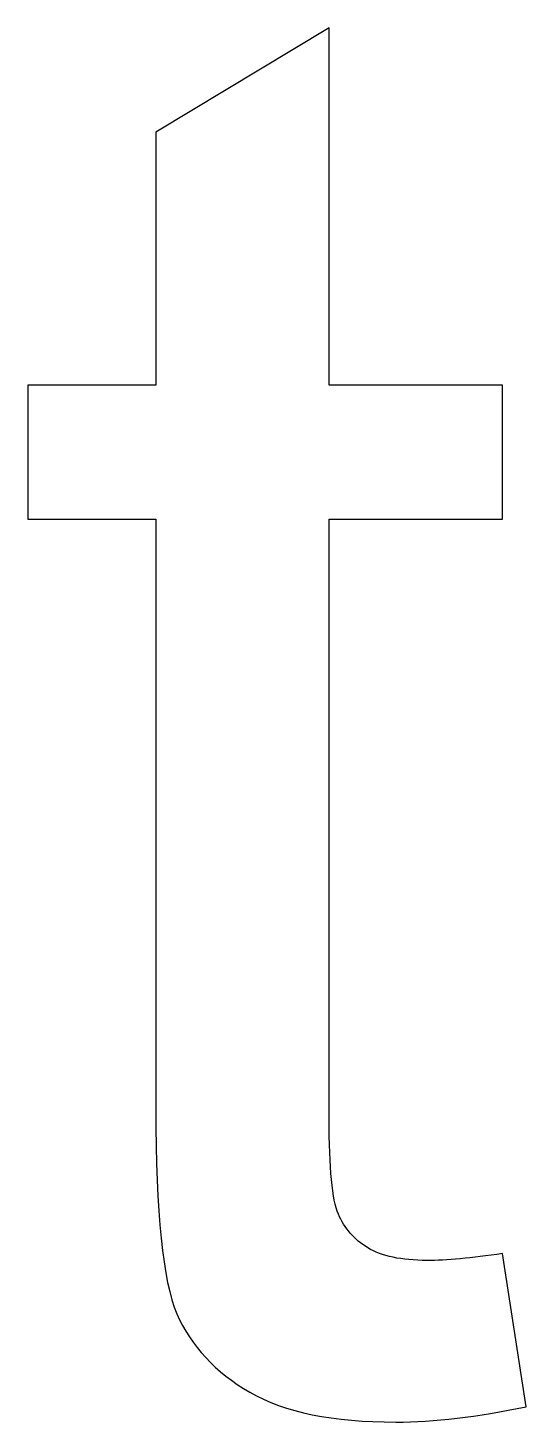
# Model space of a CAD drawing. Header units: millimetres. Extents: x 334 to 2107, y -1384 to 318.
# Drawn here: x 748.43 to 754.85, y -486.4 to -468.44 of the extents above; entities that cross this region are included whole.
import ezdxf

# ---------------------------------------------------------------- set-up
doc = ezdxf.new("R2010")
doc.units = ezdxf.units.MM
doc.header["$MEASUREMENT"] = 0
doc.layers.add('Layer 1', color=7, linetype='Continuous')

msp = doc.modelspace()

# ---------------------------------------------------------------- linework, layer by layer
at = {"layer": 'Layer 1', "color": 250}
msp.add_open_spline([(754.55, -484.2279), (754.55, -484.2279), (754.8548, -486.2006), (754.8548, -486.2006), (754.2283, -486.3319), (753.6652, -486.3996), (753.1742, -486.3996), (752.3656, -486.3996), (751.7391, -486.2726), (751.2903, -486.0144), (750.8458, -485.7561), (750.5326, -485.4217), (750.3505, -485.0026), (750.1685, -484.5835), (750.0796, -483.703), (750.0796, -482.361), (750.0796, -482.361), (750.0796, -474.7664), (750.0796, -474.7664), (750.0796, -474.7664), (748.4286, -474.7664), (748.4286, -474.7664), (748.4286, -474.7664), (748.4286, -473.0392), (748.4286, -473.0392), (748.4286, -473.0392), (750.0796, -473.0392), (750.0796, -473.0392), (750.0796, -473.0392), (750.0796, -469.7795), (750.0796, -469.7795), (750.0796, -469.7795), (752.3148, -468.4376), (752.3148, -468.4376), (752.3148, -468.4376), (752.3148, -473.0392), (752.3148, -473.0392), (752.3148, -473.0392), (754.55, -473.0392), (754.55, -473.0392), (754.55, -473.0392), (754.55, -474.7664), (754.55, -474.7664), (754.55, -474.7664), (752.3148, -474.7664), (752.3148, -474.7664), (752.3148, -474.7664), (752.3148, -482.488), (752.3148, -482.488), (752.3148, -483.1272), (752.3529, -483.5379), (752.4333, -483.7199), (752.5095, -483.9019), (752.6365, -484.0459), (752.8143, -484.1559), (752.9921, -484.2618), (753.2461, -484.3168), (753.5763, -484.3168), (753.8219, -484.3168), (754.1478, -484.2872), (754.55, -484.2279)], degree=3, knots=[0, 0, 0, 0, 0.05, 0.05, 0.05, 0.1, 0.1, 0.1, 0.15, 0.15, 0.15, 0.2, 0.2, 0.2, 0.25, 0.25, 0.25, 0.3, 0.3, 0.3, 0.35, 0.35, 0.35, 0.4, 0.4, 0.4, 0.45, 0.45, 0.45, 0.5, 0.5, 0.5, 0.55, 0.55, 0.55, 0.6, 0.6, 0.6, 0.65, 0.65, 0.65, 0.7, 0.7, 0.7, 0.75, 0.75, 0.75, 0.8, 0.8, 0.8, 0.85, 0.85, 0.85, 0.9, 0.9, 0.9, 0.95, 0.95, 0.95, 1, 1, 1, 1], dxfattribs=at)

doc.saveas('drawing.dxf')
